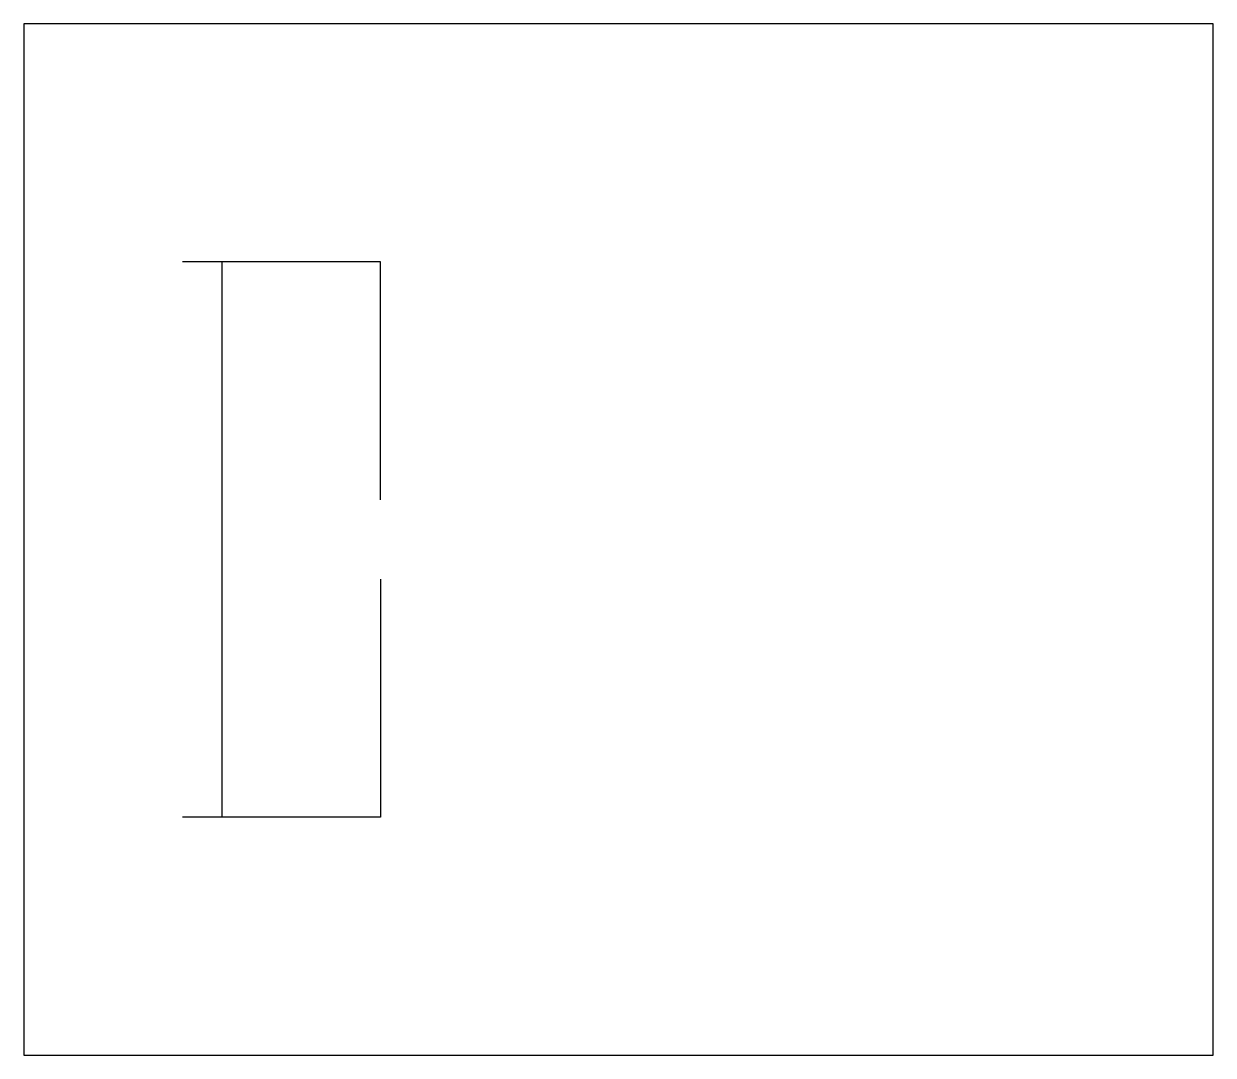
# Model space of a CAD drawing. Header units: millimetres. Extents: x 0 to 15, y 0 to 13.
import ezdxf

# ---------------------------------------------------------------- set-up
doc = ezdxf.new("R2010")
doc.units = ezdxf.units.MM
doc.layers.add('Layer1', color=2, linetype='Continuous')

msp = doc.modelspace()

# ---------------------------------------------------------------- linework, layer by layer
for p, q in [((4.5, 10), (2, 10)), ((4.5, 7), (4.5, 10)), ((4.5, 6), (4.5, 3)), ((4.5, 3), (2, 3))]:
    msp.add_line(p, q)
msp.add_lwpolyline([(0, 0), (15, 0), (15, 13), (0, 13)], close=True)
at = {"layer": 'Layer1'}
msp.add_line((2.5, 3), (2.5, 10), dxfattribs=at)

doc.saveas('drawing.dxf')
